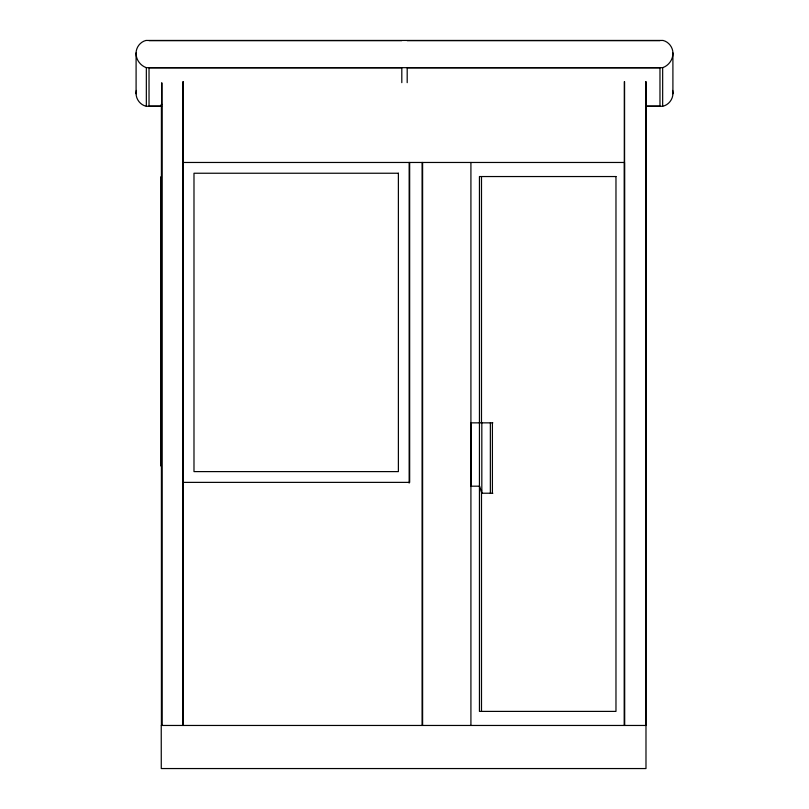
<?xml version="1.0" encoding="UTF-8"?>
<svg xmlns="http://www.w3.org/2000/svg" width="809" height="809" viewBox="0 0 809 809"><rect width="100%" height="100%" fill="white"/><g stroke="black" fill="none" stroke-linecap="round" stroke-linejoin="round"><path stroke-width="1.21" d="M136.084 53.222C136.023 47.377 140.27 41.815 145.984 40.45L663.016 40.45C668.73 41.815 672.977 47.377 672.916 53.222M136.084 93.045L136.347 90.456M672.916 53.596C672.886 59.826 668.537 65.681 662.662 67.673L146.338 67.673C140.463 65.681 136.114 59.826 136.084 53.596M646.249 106.282L662.662 106.282C668.537 105.059 672.977 99.396 672.916 93.419M149.028 40.632L401.81 40.632M407.19 40.632L659.972 40.632M161.234 104.371L161.911 104.371M161.669 106.121L149.028 106.121L149.028 67.835L401.81 67.835L401.81 82.66M646.067 106.121L659.972 106.121L659.972 67.835L407.19 67.835L407.19 82.66M136.084 93.419C136.023 99.396 140.463 105.059 146.338 106.282L161.487 106.282M183.218 162.467L624.508 162.467L624.508 725.461M492.863 422.854L471.071 422.854L471.071 486.189L479.606 486.189L481.82 493.227L492.863 493.227M646.027 725.461L161.234 725.461L161.274 768.55L645.986 768.55L646.047 81.699M672.653 90.456L672.916 93.045M672.906 52.858L672.906 93.783M662.662 67.673L662.662 106.282M645.774 81.699L645.774 725.461M624.578 81.699L624.578 725.461M624.315 81.699L624.315 725.461M492.408 422.854L492.408 493.227M490.355 422.854L490.355 493.227M481.82 422.854L481.82 493.227M481.497 176.544L481.497 422.854M481.497 489.961L481.497 711.394M470.919 162.467L470.919 725.461M422.611 162.467L422.611 725.461M422.076 162.467L422.076 725.461M409.667 162.467L409.667 482.376L182.642 482.376L182.642 725.461M409.152 162.467L409.152 483.094M183.218 81.699L183.218 725.461M182.945 81.699L182.945 725.461M161.911 82.963L161.911 725.461M161.679 82.953L161.679 725.461M161.406 104.371L161.406 177.586M161.406 465.418L161.406 725.461M160.627 176.928L160.627 465.873M146.338 67.673L146.338 106.282M136.094 52.858L136.094 93.783M398.382 173.237L193.988 173.237L193.988 471.607L398.382 471.607L398.382 173.237M615.973 176.544L479.444 176.544L479.444 711.394L615.973 711.394L615.973 176.544"/></g></svg>
